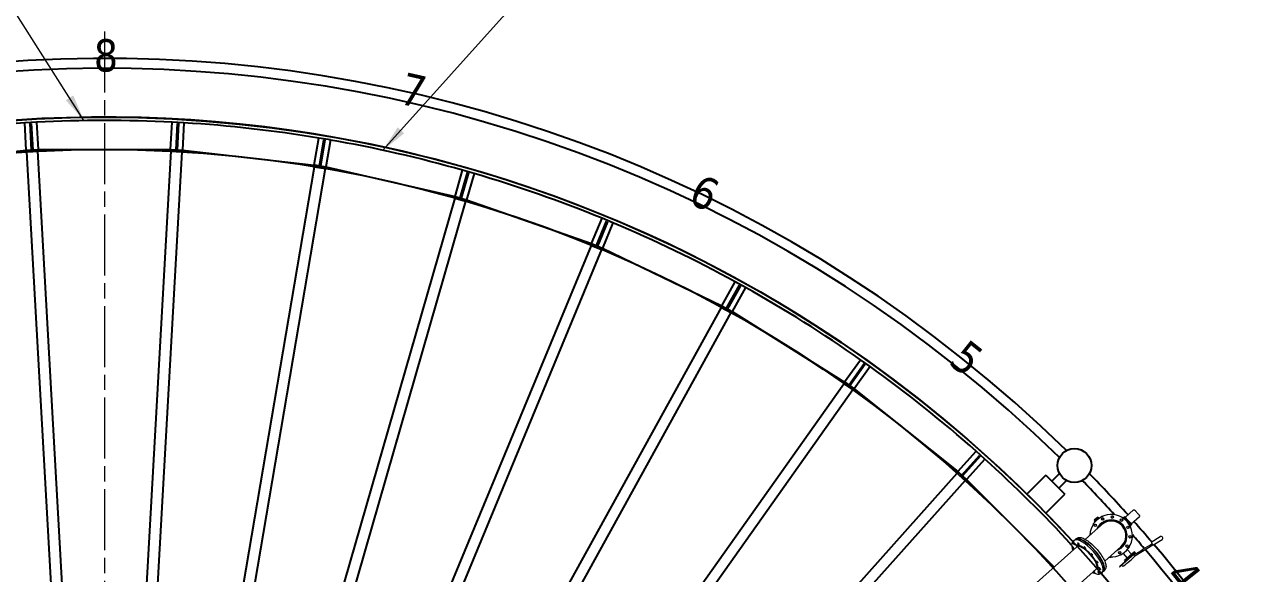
# Model space of a CAD drawing. Header units: millimetres. Extents: x 0 to 118900, y 0 to 84100.
# Drawn here: x 24197 to 35690, y 26795 to 31888 of the extents above; entities that cross this region are included whole.
import ezdxf

# ---------------------------------------------------------------- set-up
doc = ezdxf.new("R2010")
doc.units = ezdxf.units.MM
doc.header["$LTSCALE"] = 100
doc.linetypes.add('CHAIN', pattern=[0.3543, 0.2362, -0.0295, 0.0591, -0.0295])
doc.layers.add('4003-AREA-04.1_F-Foundation', color=7, linetype='Continuous', lineweight=25, true_color=0xadadad)
doc.layers.add('P_BioGas (BG)', color=94, linetype='Continuous', lineweight=18, true_color=0x008100)
for name, color, linetype, lineweight in [('4003-AREA-04.1_T-Tank', 7, 'Continuous', 25), ('Center Mark', 7, 'Continuous', 18), ('Symbol', 7, 'Continuous', 18), ('Visible', 7, 'Continuous', 25)]:
    doc.layers.add(name, color=color, linetype=linetype, lineweight=lineweight)
doc.styles.add('Text Style176', font='tahoma.ttf')
doc.styles.add('Title', font='arial.ttf')
doc.dimstyles.new('Default - Method 2a$7', dxfattribs={"dimscale": 100, "dimtxt": 3, "dimasz": 2.5, "dimexe": 3, "dimexo": 0.5, "dimgap": 0.7, "dimtad": 0, "dimtoh": 1, "dimdec": 1, "dimrnd": 1e-08, "dimtxsty": 'Title', "dimcen": 0.09, "dimdle": 10, "dimclrd": 256, "dimclre": 256, "dimclrt": 7, "dimazin": 2, "dimtfac": 0.833333, "dimtdec": 1, "dimtmove": 0, "dimatfit": 3, "dimfxl": 1, "dimtolj": 1, "dimlwd": -1, "dimlwe": -1, "dimarcsym": 0})

msp = doc.modelspace()

# ---------------------------------------------------------------- linework, layer by layer
at = {"layer": '4003-AREA-04.1_F-Foundation'}
msp.add_circle((24937.91, 18779.59), 12250, dxfattribs=at)
at = {"layer": '4003-AREA-04.1_T-Tank'}
msp.add_circle((24937.91, 18779.59), 11950, dxfattribs=at)
at = {"layer": 'Center Mark', "linetype": 'CHAIN', "ltscale": 23.990969}
msp.add_line((24937.91, 31825.59), (24937.91, 5733.59), dxfattribs=at)
at = {"layer": 'P_BioGas (BG)'}
for p, q in [((34426.94, 27314.62), (34503.78, 27383.3)), ((34204.37, 27244.46), (34053.23, 27109.39)), ((34170.46, 27315.41), (34137.65, 27286.09)), ((34141.98, 27281.24), (34137.65, 27286.09)), ((34176.28, 27311.9), (34140.49, 27279.91)), ((34146.8, 27272.86), (34140.49, 27279.91)), ((34174.79, 27310.57), (34170.46, 27315.41)), ((34182.59, 27304.84), (34176.28, 27311.9)), ((34405.33, 27306.71), (34415.39, 27315.7)), ((34415.39, 27315.7), (34420.61, 27320.37)), ((34415.39, 27315.7), (34480.69, 27242.63)), ((34435.92, 27292.73), (34442.23, 27298.37)), ((34442.23, 27298.37), (34466.47, 27271.25)), ((34466.47, 27271.25), (34460.16, 27265.61)), ((34480.69, 27242.63), (34470.63, 27233.64)), ((34480.69, 27242.63), (34485.92, 27247.3)), ((34480.91, 27254.23), (34557.76, 27322.91)), ((34666.04, 27081.93), (34751.04, 27134.61)), ((33975.41, 27039.83), (33545.04, 26655.2)), ((33949.47, 27098.46), (33940.72, 27090.64)), ((33961.74, 27109.42), (33971.89, 27118.5)), ((33990.82, 27053.61), (33975.41, 27039.83)), ((34235.16, 26905.83), (34386.29, 27040.91)), ((34483.97, 26970.62), (34445.18, 27014.03)), ((34682.37, 27055.58), (34516.62, 26952.86)), ((34666.04, 27081.93), (34682.89, 27054.73)), ((34682.89, 27054.73), (34767.89, 27107.41)), ((34377.19, 26859.09), (34453.99, 26927.73)), ((34455.98, 26925.49), (34379.18, 26856.85)), ((34406.41, 26979.38), (34445.2, 26935.97)), ((34511.19, 26994.95), (34417.99, 26911.65)), ((34425.98, 26902.7), (34417.99, 26911.65)), ((34453.62, 26896.56), (34479.71, 26919.87)), ((34519.18, 26986), (34453.99, 26927.73)), ((34519.18, 26986), (34453.99, 26927.73)), ((34455.98, 26925.49), (34521.18, 26983.76)), ((34479.33, 26920.29), (34480.38, 26919.12)), ((34496.78, 26933.78), (34480.38, 26919.12)), ((34495.94, 26934.72), (34496.78, 26933.78)), ((34496.11, 26934.53), (34516.62, 26952.86)), ((34503.29, 26967.77), (34507.29, 26963.29)), ((34507.29, 26963.29), (34516.62, 26952.86)), ((34519.18, 26986), (34511.19, 26994.95)), ((34519.18, 26986), (34521.18, 26983.76)), ((34157.33, 26836.28), (33726.97, 26451.64)), ((34172.75, 26850.06), (34157.33, 26836.28)), ((34193.19, 26836.81), (34192.25, 26835.97)), ((34212.69, 26803.95), (34203.94, 26796.12)), ((34224.96, 26814.9), (34235.12, 26823.98)), ((34372.71, 26855.09), (34372.67, 26855.05)), ((34372.67, 26855.05), (34374.67, 26852.82)), ((34377.19, 26859.09), (34372.71, 26855.09)), ((34374.67, 26852.82), (34374.71, 26852.85)), ((34374.71, 26852.85), (34379.18, 26856.85)), ((34392.57, 26868.81), (34396.56, 26864.34)), ((34400.73, 26859.68), (34396.56, 26864.34))]:
    msp.add_line(p, q, dxfattribs=at)
for centre in [(34148.91, 27238.53), (34216.45, 27298.9), (34305.13, 27317.41), (34391.18, 27289.1), (34451.55, 27221.55), (34470.05, 27132.88), (34441.74, 27046.83), (34374.2, 26986.46)]:
    msp.add_circle(centre, 11, dxfattribs=at)
for centre, radius, start, end in [((34295.33, 27142.68), 197.5, 265.508762, 178.068048), ((34148.91, 27238.53), 25, 119.216243, 174.360567), ((34148.09, 27237.26), 10.75, 321.507171, 134.532043), ((34295.33, 27142.68), 147.5, 289.520742, 154.056068), ((34295.33, 27142.68), 139.5, 299.884415, 143.692395), ((34216.45, 27298.9), 25, 89.216243, 144.360567), ((34295.33, 27142.68), 136.5, 311.788405, 131.788405), ((34295.33, 27142.68), 136.5, 311.788405, 131.788405), ((34215.1, 27298.21), 10.75, 291.507171, 104.532043), ((34305.13, 27317.41), 25, 59.216243, 114.360567), ((34303.62, 27317.49), 10.75, 261.507171, 74.532043), ((34389.91, 27289.92), 10.75, 231.507171, 44.532043), ((34391.18, 27289.1), 25, 50.314897, 84.360567), ((34120.6, 27152.49), 25, 149.216243, 191.107753), ((34450.86, 27222.9), 10.75, 201.507171, 14.532043), ((34470.13, 27134.39), 10.75, 171.507171, 344.532043), ((34451.55, 27221.55), 25, 359.216243, 33.261913), ((34470.05, 27132.88), 25, 329.216243, 24.360567), ((34759.47, 27121.01), 16, 301.788405, 121.788405), ((34442.57, 27048.1), 10.75, 141.507171, 314.532043), ((34441.74, 27046.83), 25, 299.216243, 354.360567), ((34285.52, 26967.96), 25, 252.469057, 294.360567), ((34375.55, 26987.15), 10.75, 111.507171, 284.532043), ((34374.2, 26986.46), 25, 269.216243, 324.360567)]:
    msp.add_arc(centre, radius, start, end, dxfattribs=at)
for centre, major_axis, ratio, start_param, end_param in [((34453.27, 27283.84), (-32.65, 36.53), 0.03198363, 5.09264019, 6.28318531), ((34453.27, 27283.84), (32.65, -36.53), 0.03198363, 0, 1.19054512), ((34093.35, 26962.16), (-131.61, 147.26), 0.34202014, 3.01956636, 6.4052116), ((34093.35, 26962.16), (-127.61, 142.78), 0.34202014, 3.1427999, 6.28197806), ((33939.69, 27034.45), (-7.16, 8.02), 0.34202014, 0.68925652, 6.5272914), ((33943.9, 27038.2), (7.16, -8.02), 0.34202014, 4.01533678, 5.40944118), ((33950.03, 27068.4), (-7.16, 8.02), 0.34202014, 0.16565775, 6.00369263), ((33954.23, 27072.16), (7.16, -8.02), 0.34202014, 4.01533678, 5.40944118), ((34081.08, 26951.2), (131.61, -147.26), 0.34202014, 0, 3.14159265), ((34093.35, 26962.16), (-131.61, 147.26), 0.34202014, 0.50057951, 0.52507038), ((34066.37, 26938.05), (90.96, -101.78), 0.34202014, 0, 3.14159265), ((34066.37, 26938.05), (90.96, -101.78), 0.34202014, 0, 3.14159265), ((33990.88, 27066.84), (7.16, -8.02), 0.34202014, 2.78365163, 8.6216865), ((34081.08, 26951.2), (-92.96, 104.01), 0.34202014, 6.28201176, 6.49094912), ((33995.09, 27070.6), (7.16, -8.02), 0.34202014, 4.01533678, 5.40944118), ((34005.21, 27110.11), (7.33, -8.2), 0.34202014, 4.49470885, 7.03757483), ((34051.3, 27030.19), (7.16, -8.02), 0.34202014, 2.26005285, 8.09808773), ((34055.51, 27033.95), (7.16, -8.02), 0.34202014, 4.01533678, 5.40944118), ((34115.11, 26968.26), (7.16, -8.02), 0.34202014, 1.73645407, 7.57448895), ((34119.31, 26972.02), (7.16, -8.02), 0.34202014, 4.01533678, 5.40944118), ((34165.19, 26897.65), (7.16, -8.02), 0.34202014, 1.2128553, 7.05089018), ((34169.4, 26901.41), (7.16, -8.02), 0.34202014, 4.01533678, 5.4097128), ((34444.3, 26907), (-53.33, -47.67), 0.19571827, 0.46252367, 1.57079633), ((34136.95, 26804.88), (-7.16, 8.02), 0.34202014, 0.41639734, 2.3385012), ((34136.95, 26804.88), (7.16, -8.02), 0.34202014, 5.92524428, 9.00838062), ((34141.16, 26808.64), (7.16, -8.02), 0.34202014, 4.01533678, 5.40944118), ((34081.08, 26951.2), (92.96, -104.01), 0.34202014, 6.07542149, 6.28435885), ((34177.81, 26803.32), (7.16, -8.02), 0.34202014, 0.16565775, 6.00369263), ((34182.01, 26807.08), (7.16, -8.02), 0.34202014, 4.01533678, 5.40944118), ((34188.14, 26837.28), (7.16, -8.02), 0.34202014, 0.68925652, 6.5272914), ((34081.08, 26951.2), (127.61, -142.78), 0.34202014, 5.90293768, 5.92295438), ((34192.35, 26841.04), (7.16, -8.02), 0.34202014, 4.01533678, 5.40944118), ((34085.29, 26954.96), (106.62, -119.3), 0.34202014, 0.00833356, 0.03160611), ((34230.5, 26858.03), (-7.33, 8.2), 0.34202014, 5.52879579, 8.07166176)]:
    msp.add_ellipse(centre, major_axis=major_axis, ratio=ratio, start_param=start_param, end_param=end_param, dxfattribs=at)
for points, knots in [([(34503.78, 27383.3), (34504.19, 27383.67), (34504.66, 27383.96), (34505.62, 27384.38), (34506.1, 27384.49), (34507.03, 27384.61), (34507.45, 27384.59), (34508.21, 27384.49), (34508.52, 27384.41), (34509.07, 27384.22), (34509.29, 27384.13), (34509.74, 27383.9), (34509.92, 27383.79), (34510.47, 27383.44), (34510.71, 27383.24), (34511.87, 27382.29), (34512.85, 27381.34), (34515.68, 27378.5), (34517.52, 27376.59), (34521.68, 27372.2), (34523.96, 27369.74), (34528.78, 27364.49), (34531.32, 27361.68), (34536.42, 27356), (34538.98, 27353.12), (34543.86, 27347.57), (34546.18, 27344.89), (34550.36, 27340.01), (34552.22, 27337.81), (34555.31, 27334.04), (34556.53, 27332.52), (34557.84, 27330.75), (34558.18, 27330.28), (34558.68, 27329.44), (34558.85, 27329.19), (34559.14, 27328.44), (34559.2, 27328.27), (34559.34, 27327.75), (34559.43, 27327.37), (34559.45, 27326.32), (34559.41, 27325.75), (34558.99, 27324.53), (34558.7, 27323.95), (34558.1, 27323.24), (34557.94, 27323.07), (34557.76, 27322.91)], [6.28318531, 6.28318531, 6.28318531, 6.28318531, 6.29367668, 6.29367668, 6.30521798, 6.30521798, 6.31985102, 6.31985102, 6.33862968, 6.33862968, 6.36217525, 6.36217525, 6.39880296, 6.39880296, 6.48976174, 6.48976174, 6.80392101, 6.80392101, 7.14527668, 7.14527668, 7.469981, 7.469981, 7.79204187, 7.79204187, 8.11349577, 8.11349577, 8.43519583, 8.43519583, 8.75841118, 8.75841118, 9.08842578, 9.08842578, 9.25660187, 9.25660187, 9.34068992, 9.34068992, 9.36127994, 9.36127994, 9.38804608, 9.38804608, 9.40684034, 9.40684034, 9.42022875, 9.42022875, 9.42477796, 9.42477796, 9.42477796, 9.42477796]), ([(34138.55, 27242.22), (34138.55, 27242.23), (34138.56, 27242.25), (34138.65, 27242.42), (34138.74, 27242.57), (34138.86, 27242.79), (34138.9, 27242.85), (34138.96, 27242.94), (34138.98, 27242.97), (34139.01, 27243.02), (34139.02, 27243.04), (34139.05, 27243.08), (34139.06, 27243.1), (34139.09, 27243.15), (34139.11, 27243.17), (34139.16, 27243.25), (34139.2, 27243.3), (34139.52, 27243.78), (34139.84, 27244.17), (34140.3, 27244.68), (34140.42, 27244.8), (34140.55, 27244.93)], [-0.44642831, -0.44642831, -0.44642831, -0.44642831, -0.44141973, -0.44141973, -0.388520876, -0.388520876, -0.366846274, -0.366846274, -0.355743033, -0.355743033, -0.348554933, -0.348554933, -0.341773401, -0.341773401, -0.332684625, -0.332684625, -0.313263918, -0.313263918, -0.160856236, -0.160856236, -0.108221853, -0.108221853, -0.108221853, -0.108221853]), ([(34209.32, 27307.27), (34209.33, 27307.28), (34209.35, 27307.29), (34209.51, 27307.39), (34209.66, 27307.48), (34209.88, 27307.61), (34209.94, 27307.64), (34210.04, 27307.69), (34210.07, 27307.71), (34210.12, 27307.74), (34210.15, 27307.75), (34210.19, 27307.77), (34210.21, 27307.78), (34210.25, 27307.8), (34210.28, 27307.82), (34210.37, 27307.86), (34210.42, 27307.89), (34210.94, 27308.14), (34211.42, 27308.32), (34212.07, 27308.53), (34212.24, 27308.57), (34212.41, 27308.62)], [-0.44642831, -0.44642831, -0.44642831, -0.44642831, -0.44141973, -0.44141973, -0.388520876, -0.388520876, -0.366846274, -0.366846274, -0.355743033, -0.355743033, -0.348554933, -0.348554933, -0.341773401, -0.341773401, -0.332684625, -0.332684625, -0.313263918, -0.313263918, -0.160856236, -0.160856236, -0.108221853, -0.108221853, -0.108221853, -0.108221853]), ([(34303.14, 27328.22), (34303.17, 27328.23), (34303.21, 27328.23), (34303.41, 27328.23), (34303.58, 27328.24), (34303.82, 27328.23), (34303.89, 27328.23), (34303.99, 27328.23), (34304.02, 27328.23), (34304.08, 27328.23), (34304.1, 27328.22), (34304.14, 27328.22), (34304.16, 27328.22), (34304.2, 27328.22), (34304.23, 27328.22), (34304.32, 27328.21), (34304.38, 27328.21), (34304.98, 27328.16), (34305.52, 27328.08), (34306.19, 27327.92), (34306.34, 27327.89), (34306.48, 27327.85)], [-0.446427386, -0.446427386, -0.446427386, -0.446427386, -0.435727321, -0.435727321, -0.385499561, -0.385499561, -0.363945478, -0.363945478, -0.354465702, -0.354465702, -0.348251742, -0.348251742, -0.342332798, -0.342332798, -0.33431261, -0.33431261, -0.316126821, -0.316126821, -0.153314576, -0.153314576, -0.108221502, -0.108221502, -0.108221502, -0.108221502]), ([(34394.86, 27299.46), (34394.88, 27299.45), (34394.89, 27299.45), (34395.06, 27299.36), (34395.22, 27299.27), (34395.43, 27299.14), (34395.49, 27299.11), (34395.59, 27299.05), (34395.62, 27299.03), (34395.67, 27299), (34395.69, 27298.98), (34395.73, 27298.96), (34395.75, 27298.95), (34395.79, 27298.92), (34395.82, 27298.9), (34395.9, 27298.85), (34395.95, 27298.81), (34396.42, 27298.49), (34396.82, 27298.17), (34397.32, 27297.71), (34397.45, 27297.58), (34397.57, 27297.46)], [-0.44642831, -0.44642831, -0.44642831, -0.44642831, -0.44141973, -0.44141973, -0.388520876, -0.388520876, -0.366846274, -0.366846274, -0.355743033, -0.355743033, -0.348554933, -0.348554933, -0.341773401, -0.341773401, -0.332684625, -0.332684625, -0.313263918, -0.313263918, -0.160856236, -0.160856236, -0.108221853, -0.108221853, -0.108221853, -0.108221853]), ([(33971.89, 27118.5), (33977.32, 27123.35), (33984.33, 27126.16), (34001.47, 27128.24), (34012.04, 27126.57), (34036.61, 27118.49), (34050.92, 27111.33), (34080.5, 27092.57), (34095.68, 27081.12), (34125.68, 27055.16), (34140.49, 27040.69), (34168.47, 27010.09), (34181.63, 26993.98), (34205.09, 26961.6), (34215.37, 26945.34), (34232.1, 26914.06), (34238.48, 26899.08), (34246.61, 26871.31), (34248.29, 26858.61), (34245.43, 26838.23), (34241.65, 26829.83), (34235.12, 26823.98)], [3.14159265, 3.14159265, 3.14159265, 3.14159265, 3.37533552, 3.37533552, 3.67643162, 3.67643162, 4.02059414, 4.02059414, 4.35250221, 4.35250221, 4.67908027, 4.67908027, 5.00422933, 5.00422933, 5.33028519, 5.33028519, 5.66048451, 5.66048451, 6.0014133, 6.0014133, 6.28318531, 6.28318531, 6.28318531, 6.28318531]), ([(34459.92, 27228.69), (34460.1, 27228.41), (34460.26, 27228.12), (34460.78, 27227.11), (34461.06, 27226.37), (34461.26, 27225.6)], [-1.539398883, -1.539398883, -1.539398883, -1.539398883, -1.456956507, -1.456956507, -1.261790452, -1.261790452, -1.261790452, -1.261790452]), ([(34480.87, 27134.87), (34480.87, 27134.84), (34480.87, 27134.8), (34480.88, 27134.6), (34480.88, 27134.43), (34480.88, 27134.19), (34480.88, 27134.12), (34480.87, 27134.02), (34480.87, 27133.98), (34480.87, 27133.93), (34480.87, 27133.91), (34480.87, 27133.87), (34480.87, 27133.85), (34480.86, 27133.8), (34480.86, 27133.78), (34480.86, 27133.69), (34480.85, 27133.63), (34480.81, 27133.03), (34480.72, 27132.49), (34480.57, 27131.81), (34480.53, 27131.67), (34480.49, 27131.52)], [-0.446427386, -0.446427386, -0.446427386, -0.446427386, -0.435727321, -0.435727321, -0.385499561, -0.385499561, -0.363945478, -0.363945478, -0.354465702, -0.354465702, -0.348251742, -0.348251742, -0.342332798, -0.342332798, -0.33431261, -0.33431261, -0.316126821, -0.316126821, -0.153314576, -0.153314576, -0.108221502, -0.108221502, -0.108221502, -0.108221502]), ([(33940.72, 27090.64), (33935.27, 27085.77), (33931.6, 27079.17), (33927.26, 27062.68), (33927.5, 27052.33), (33931.48, 27030.81), (33934.96, 27019.75), (33939.82, 27008.03)], [2.936710733, 2.936710733, 2.936710733, 2.936710733, 3.159127289, 3.159127289, 3.448848312, 3.448848312, 3.711574164, 3.711574164, 3.711574164, 3.711574164]), ([(33932.42, 27039.07), (33932.38, 27039.18), (33932.35, 27039.28), (33932.12, 27040.03), (33932.02, 27040.6), (33932.02, 27041.28), (33932.04, 27041.46), (33932.08, 27041.63)], [-2.177474258, -2.177474258, -2.177474258, -2.177474258, -2.12868784, -2.12868784, -1.824695659, -1.824695659, -1.69810299, -1.69810299, -1.69810299, -1.69810299]), ([(33942.51, 27075.9), (33942.53, 27075.96), (33942.56, 27076.01), (33942.76, 27076.39), (33943.04, 27076.6), (33943.55, 27076.75), (33943.72, 27076.78), (33943.9, 27076.78)], [-2.177474258, -2.177474258, -2.177474258, -2.177474258, -2.12868784, -2.12868784, -1.824695659, -1.824695659, -1.69810299, -1.69810299, -1.69810299, -1.69810299]), ([(34170.62, 26833.4), (34172.14, 26834.76), (34173.58, 26837.14), (34174.41, 26847.19), (34173.75, 26853.85), (34169.46, 26870.1), (34165.76, 26879.79), (34155.29, 26901.28), (34148.38, 26913.17), (34131.95, 26937.7), (34122.37, 26950.35), (34101.58, 26974.9), (34090.36, 26986.8), (34067.53, 27008.5), (34055.91, 27018.31), (34033.7, 27034.73), (34023.08, 27041.38), (34004.34, 27050.84), (33996.13, 27053.75), (33983.66, 27056.14), (33979.32, 27055.77), (33975.56, 27054.49), (33974.73, 27053.98), (33974.03, 27053.35)], [6.07830339, 6.07830339, 6.07830339, 6.07830339, 6.39246265, 6.39246265, 6.66928545, 6.66928545, 6.95737429, 6.95737429, 7.2606384, 7.2606384, 7.57093571, 7.57093571, 7.88354383, 7.88354383, 8.19542059, 8.19542059, 8.50288267, 8.50288267, 8.79887925, 8.79887925, 9.07561358, 9.07561358, 9.21989604, 9.21989604, 9.21989604, 9.21989604]), ([(33985.13, 27075.21), (33985.29, 27075.19), (33985.46, 27075.17), (33986.09, 27075.02), (33986.6, 27074.83), (33987.39, 27074.45), (33987.63, 27074.32), (33987.88, 27074.17)], [-2.177362474, -2.177362474, -2.177362474, -2.177362474, -2.076232793, -2.076232793, -1.811899653, -1.811899653, -1.698122214, -1.698122214, -1.698122214, -1.698122214]), ([(34048.86, 27037.18), (34048.95, 27037.12), (34049.04, 27037.07), (34050.09, 27036.37), (34051.09, 27035.57), (34052.13, 27034.6), (34052.18, 27034.55), (34052.23, 27034.5)], [-3.207795845, -3.207795845, -3.207795845, -3.207795845, -3.162412098, -3.162412098, -2.674152272, -2.674152272, -2.648508498, -2.648508498, -2.648508498, -2.648508498]), ([(34452.11, 27043.15), (34452.1, 27043.13), (34452.09, 27043.12), (34452, 27042.95), (34451.92, 27042.79), (34451.79, 27042.58), (34451.75, 27042.52), (34451.69, 27042.42), (34451.68, 27042.39), (34451.64, 27042.34), (34451.63, 27042.32), (34451.6, 27042.28), (34451.59, 27042.26), (34451.56, 27042.22), (34451.55, 27042.19), (34451.49, 27042.11), (34451.46, 27042.06), (34451.13, 27041.59), (34450.82, 27041.19), (34450.35, 27040.69), (34450.23, 27040.56), (34450.1, 27040.44)], [-0.44642831, -0.44642831, -0.44642831, -0.44642831, -0.44141973, -0.44141973, -0.388520876, -0.388520876, -0.366846274, -0.366846274, -0.355743033, -0.355743033, -0.348554933, -0.348554933, -0.341773401, -0.341773401, -0.332684625, -0.332684625, -0.313263918, -0.313263918, -0.160856236, -0.160856236, -0.108221853, -0.108221853, -0.108221853, -0.108221853]), ([(34505.95, 26964.79), (34534.29, 26982.32), (34562.64, 26999.83), (34618.73, 27034.47), (34646.47, 27051.6), (34674.2, 27068.75)], [0, 0, 0, 0, 10.00000131, 10.00000131, 19.78465759, 19.78465759, 19.78465759, 19.78465759]), ([(34116.63, 26972), (34116.74, 26971.89), (34116.86, 26971.77), (34117.67, 26970.93), (34118.35, 26970.17), (34119.23, 26969.06), (34119.48, 26968.73), (34119.72, 26968.4)], [-2.177474258, -2.177474258, -2.177474258, -2.177474258, -2.12868784, -2.12868784, -1.824695659, -1.824695659, -1.69810299, -1.69810299, -1.69810299, -1.69810299]), ([(34170.27, 26897.14), (34170.45, 26896.88), (34170.62, 26896.62), (34171.22, 26895.68), (34171.59, 26895.02), (34172.03, 26894.11), (34172.15, 26893.84), (34172.25, 26893.59)], [-2.177362474, -2.177362474, -2.177362474, -2.177362474, -2.076232793, -2.076232793, -1.811899653, -1.811899653, -1.698122214, -1.698122214, -1.698122214, -1.698122214]), ([(34381.34, 26978.09), (34381.32, 26978.08), (34381.31, 26978.07), (34381.14, 26977.97), (34380.99, 26977.88), (34380.78, 26977.76), (34380.71, 26977.72), (34380.62, 26977.67), (34380.58, 26977.65), (34380.53, 26977.63), (34380.51, 26977.61), (34380.47, 26977.59), (34380.45, 26977.58), (34380.4, 26977.56), (34380.37, 26977.55), (34380.29, 26977.5), (34380.23, 26977.47), (34379.71, 26977.23), (34379.24, 26977.04), (34378.58, 26976.84), (34378.42, 26976.79), (34378.25, 26976.75)], [-0.44642831, -0.44642831, -0.44642831, -0.44642831, -0.44141973, -0.44141973, -0.388520876, -0.388520876, -0.366846274, -0.366846274, -0.355743033, -0.355743033, -0.348554933, -0.348554933, -0.341773401, -0.341773401, -0.332684625, -0.332684625, -0.313263918, -0.313263918, -0.160856236, -0.160856236, -0.108221853, -0.108221853, -0.108221853, -0.108221853]), ([(34121.74, 26804.47), (34127.82, 26801.11), (34133.75, 26798.19), (34153.3, 26789.83), (34166.03, 26786.54), (34187.53, 26786.94), (34196.93, 26789.85), (34203.94, 26796.12)], [5.303439956, 5.303439956, 5.303439956, 5.303439956, 5.44714629, 5.44714629, 5.792036869, 5.792036869, 6.078303387, 6.078303387, 6.078303387, 6.078303387]), ([(34142.7, 26796.52), (34142.55, 26796.53), (34142.38, 26796.56), (34141.75, 26796.71), (34141.24, 26796.9), (34140.45, 26797.28), (34140.21, 26797.41), (34139.96, 26797.55)], [-2.177362474, -2.177362474, -2.177362474, -2.177362474, -2.076232793, -2.076232793, -1.811899653, -1.811899653, -1.698122214, -1.698122214, -1.698122214, -1.698122214]), ([(34185.33, 26795.82), (34185.3, 26795.77), (34185.28, 26795.71), (34185.07, 26795.34), (34184.8, 26795.13), (34184.28, 26794.97), (34184.12, 26794.95), (34183.94, 26794.94)], [-2.177474258, -2.177474258, -2.177474258, -2.177474258, -2.12868784, -2.12868784, -1.824695659, -1.824695659, -1.69810299, -1.69810299, -1.69810299, -1.69810299]), ([(34195.42, 26832.65), (34195.45, 26832.55), (34195.49, 26832.44), (34195.72, 26831.7), (34195.82, 26831.13), (34195.81, 26830.45), (34195.79, 26830.26), (34195.76, 26830.09)], [-2.177474258, -2.177474258, -2.177474258, -2.177474258, -2.12868784, -2.12868784, -1.824695659, -1.824695659, -1.69810299, -1.69810299, -1.69810299, -1.69810299])]:
    msp.add_open_spline(points, degree=3, knots=knots, dxfattribs=at)
at = {"layer": 'Visible'}
for p, q in [((24307.07, 30983.42), (24197.24, 30977.25)), ((24211.5, 30723.65), (24197.24, 30977.25)), ((24247.67, 30971.07), (24257.65, 30971.63)), ((24261.42, 30726.46), (24247.67, 30971.07)), ((24257.65, 30971.63), (24271.4, 30727.02)), ((24307.07, 30983.42), (24321.32, 30729.82)), ((25553.37, 30729.88), (25567.6, 30983.48)), ((25677.43, 30977.32), (25567.6, 30983.48)), ((25603.3, 30727.08), (25617.02, 30971.69)), ((25627.01, 30971.13), (25613.28, 30726.52)), ((25617.02, 30971.69), (25627.01, 30971.13)), ((25677.43, 30977.32), (25663.2, 30723.72)), ((26887.51, 30585.83), (26930.05, 30836.24)), ((27038.49, 30817.82), (26930.05, 30836.24)), ((26936.81, 30577.46), (26977.83, 30819)), ((26987.69, 30817.32), (26946.67, 30575.78)), ((26977.83, 30819), (26987.69, 30817.32)), ((27038.49, 30817.82), (26995.96, 30567.41)), ((22987.24, 30585.39), (24211.51, 30723.39)), ((24211.5, 30723.65), (24321.32, 30729.82)), ((24212.39, 30707.68), (24211.5, 30723.65)), ((24212.39, 30707.68), (24217.39, 30707.96)), ((24217.39, 30707.96), (24317.23, 30713.57)), ((24720.9, 21749.63), (24217.39, 30707.96)), ((24317.23, 30713.57), (24322.22, 30713.85)), ((24317.23, 30713.57), (24818.78, 21790.17)), ((24321.32, 30729.82), (24322.22, 30713.85)), ((24321.34, 30729.56), (25553.36, 30729.62)), ((25056.77, 21790.28), (25557.47, 30713.63)), ((25657.31, 30708.02), (25154.65, 21749.74)), ((25552.48, 30713.91), (25553.37, 30729.88)), ((25552.48, 30713.91), (25557.47, 30713.63)), ((25553.37, 30729.88), (25663.2, 30723.72)), ((25557.47, 30713.63), (25657.31, 30708.02)), ((25657.31, 30708.02), (25662.31, 30707.74)), ((25663.2, 30723.72), (25662.31, 30707.74)), ((25663.19, 30723.46), (26887.47, 30585.57)), ((26884.83, 30570.06), (26887.51, 30585.83)), ((26887.51, 30585.83), (26995.96, 30567.41)), ((25376.12, 21658), (26889.76, 30569.22)), ((26988.35, 30552.47), (25470.88, 21618.75)), ((26884.83, 30570.06), (26889.76, 30569.22)), ((26889.76, 30569.22), (26988.35, 30552.47)), ((26988.35, 30552.47), (26993.28, 30551.64)), ((26995.96, 30567.41), (26993.28, 30551.64)), ((26995.92, 30567.15), (28197.06, 30293.06)), ((28197.13, 30293.31), (28267.44, 30537.38)), ((28245.18, 30279.47), (28312.99, 30514.9)), ((28322.6, 30512.13), (28254.79, 30276.7)), ((28373.14, 30506.94), (28267.44, 30537.38)), ((28373.14, 30506.94), (28302.84, 30262.86)), ((28312.99, 30514.9), (28322.6, 30512.13)), ((25678.87, 21532.6), (28197.51, 30276.55)), ((28293.6, 30248.87), (25771.84, 21494.09)), ((28192.7, 30277.93), (28197.13, 30293.31)), ((28192.7, 30277.93), (28197.51, 30276.55)), ((28197.13, 30293.31), (28302.84, 30262.86)), ((28197.51, 30276.55), (28293.6, 30248.87)), ((28293.6, 30248.87), (28298.41, 30247.49)), ((28302.84, 30262.86), (28298.41, 30247.49)), ((28302.76, 30262.61), (29465.67, 29855.76)), ((29465.77, 29856), (29562.96, 30090.67)), ((29511.96, 29836.86), (29605.71, 30063.22)), ((29614.95, 30059.39), (29521.2, 29833.04)), ((29664.59, 30048.57), (29562.96, 30090.67)), ((29664.59, 30048.57), (29567.4, 29813.91)), ((29605.71, 30063.22), (29614.95, 30059.39)), ((25973.44, 21410.59), (29464.26, 29839.3)), ((29556.65, 29801.04), (26065.83, 21372.32)), ((29459.64, 29841.21), (29465.77, 29856)), ((29459.64, 29841.21), (29464.26, 29839.3)), ((29464.26, 29839.3), (29556.65, 29801.04)), ((29465.77, 29856), (29567.4, 29813.91)), ((29556.65, 29801.04), (29561.27, 29799.12)), ((29567.4, 29813.91), (29561.27, 29799.12)), ((29567.3, 29813.67), (30677.33, 29279.16)), ((30677.46, 29279.39), (30800.31, 29501.7)), ((30721.22, 29255.21), (30839.72, 29469.64)), ((30848.48, 29464.8), (30729.97, 29250.37)), ((30896.59, 29448.5), (30773.74, 29226.19)), ((30896.59, 29448.5), (30800.31, 29501.7)), ((30839.72, 29469.64), (30848.48, 29464.8)), ((26267.43, 21288.81), (30674.1, 29262.97)), ((30761.62, 29214.6), (26360.4, 21250.3)), ((30669.72, 29265.39), (30677.46, 29279.39)), ((30669.72, 29265.39), (30674.1, 29262.97)), ((30674.1, 29262.97), (30761.62, 29214.6)), ((30677.46, 29279.39), (30773.74, 29226.19)), ((30761.62, 29214.6), (30766, 29212.18)), ((30773.74, 29226.19), (30766, 29212.18)), ((30773.61, 29225.96), (31816.83, 28570.53)), ((31816.98, 28570.74), (31963.95, 28777.9)), ((31857.75, 28541.81), (31999.52, 28741.63)), ((32007.68, 28735.85), (31865.91, 28536.03)), ((32053.66, 28714.25), (31963.95, 28777.9)), ((31999.52, 28741.63), (32007.68, 28735.85)), ((32053.66, 28714.25), (31906.69, 28507.09)), ((26568.37, 21164.16), (31811.8, 28554.8)), ((31807.72, 28557.69), (31816.98, 28570.74)), ((31807.72, 28557.69), (31811.8, 28554.8)), ((31811.8, 28554.8), (31893.35, 28496.94)), ((31816.98, 28570.74), (31906.69, 28507.09)), ((31906.69, 28507.09), (31897.43, 28494.05)), ((31906.54, 28506.88), (32869.81, 27738.77)), ((31893.35, 28496.94), (26663.14, 21124.9)), ((31893.35, 28496.94), (31897.43, 28494.05)), ((32869.98, 27738.97), (33039.23, 27928.37)), ((32907.27, 27705.65), (33070.51, 27888.34)), ((33077.97, 27881.68), (32914.72, 27698.99)), ((33121.25, 27855.08), (32952.01, 27665.67)), ((33121.25, 27855.08), (33039.23, 27928.37)), ((33070.51, 27888.34), (33077.97, 27881.68)), ((26884.59, 21033.17), (32863.05, 27723.71)), ((32859.32, 27727.04), (32869.98, 27738.97)), ((32859.32, 27727.04), (32863.05, 27723.71)), ((32863.05, 27723.71), (32937.62, 27657.07)), ((32869.98, 27738.97), (32952.01, 27665.67)), ((33688.36, 27706.82), (33511.13, 27529.59)), ((33688.36, 27706.82), (33865.13, 27530.04)), ((33814.48, 27721.22), (33744.22, 27650.95)), ((32937.62, 27657.07), (26982.47, 20992.63)), ((32937.62, 27657.07), (32941.35, 27653.74)), ((32952.01, 27665.67), (32941.35, 27653.74)), ((32951.83, 27665.48), (33765.32, 26852.07)), ((33879.54, 27656.16), (33809.27, 27585.9)), ((33687.91, 27352.81), (33865.13, 27530.04))]:
    msp.add_line(p, q, dxfattribs=at)
msp.add_circle((33953.52, 27795.2), 157.5, dxfattribs=at)
for radius, start, end in [(12796, 45.675698, 314.324302), (12704, 45.67814, 134.792537), (12250, 42.711757, 112.553668), (12220, 93.474855, 99.387669), (12220, 87.046284, 92.959098), (12220, 80.617712, 86.530526), (12220, 74.189141, 80.101955), (12220, 67.760569, 73.673383), (12220, 61.331998, 67.244812), (12220, 54.903427, 60.81624), (12220, 48.474855, 54.387669), (12220, 42.634904, 47.959098), (12796, 41.969749, 44.324302), (12704, 42.349504, 44.32186), (12796, 40.474033, 41.607061), (12704, 40.467183, 41.227306), (12704, 5.873357, 40.395993), (12796, 5.830982, 40.329114)]:
    msp.add_arc((24937.91, 18779.59), radius, start, end, dxfattribs=at)
for points in [[(33993.01, 27069.96), (33992.35, 27069.89), (33991.7, 27069.8), (33991.05, 27069.7)], [(34186.58, 26842.6), (34186.71, 26842.87), (34186.83, 26843.13), (34186.95, 26843.4)]]:
    msp.add_open_spline(points, degree=3, dxfattribs=at)

# ---------------------------------------------------------------- texts
at = {"layer": 'Symbol', "color": 7, "char_height": 300, "attachment_point": 7, "style": 'Text Style176'}
for s, insert, rotation in [('8', (24839.39, 31447.78), 0.002691), ('7', (27667.23, 31157.6), 347.145548), ('6', (30347.99, 30235.81), 334.288405), ('5', (32769.53, 28741.97), 321.431262), ('4', (34782.01, 26764.6), 308.574119)]:
    msp.add_mtext(s, dxfattribs=dict(at, insert=insert, rotation=rotation))

# ---------------------------------------------------------------- leaders
at = {"layer": 'Symbol', "annotation_type": 0, "has_hookline": 1}
for points, hookline_direction, text_width in [([(24747.27, 30998.11), (23641.03, 32744.85), (23391.03, 32744.85)], 1, 2165.48), ([(27527.02, 30722.16), (29079.55, 32451.1), (29329.55, 32451.1)], 0, 1559.14)]:
    msp.add_leader(points, dimstyle='Default - Method 2a$7', override={"dimgap": 0, "dimtad": 1}, dxfattribs=dict(at, hookline_direction=hookline_direction, text_width=text_width))

doc.saveas('drawing.dxf')
